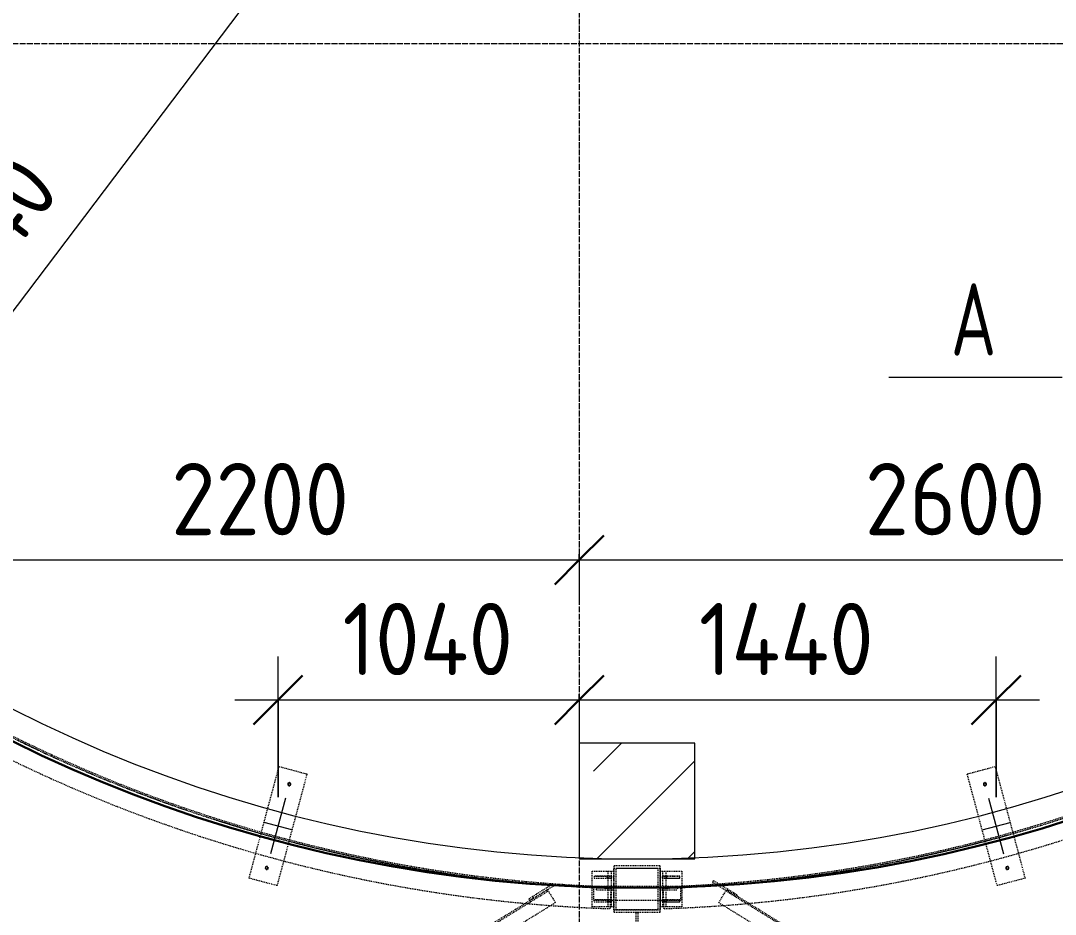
# Model space of a CAD drawing. Header units: millimetres. Extents: x 44859 to 70796, y 2088 to 13060.
# Drawn here: x 57076 to 60656, y 6498 to 9590 of the extents above; entities that cross this region are included whole.
import ezdxf

# ---------------------------------------------------------------- set-up
doc = ezdxf.new("R2010")
doc.units = ezdxf.units.MM
doc.linetypes.add('01 Штриховая _4 мм_', pattern=[6, 3.5, -2.5])
doc.linetypes.add('02 Штрихпунктирная _20 мм_', pattern=[25, 20, -2.5, 0, -2.5])
for name, color, linetype, lineweight in [('AA_Dim', 7, 'Continuous', 9), ('AA_Dim-100', 7, 'Continuous', 9), ('AA_Linii', 7, 'Continuous', 9), ('AA_Oformlenie', 7, 'Continuous', 9), ('AF_Balki', 7, 'Continuous', 20), ('Gen_Fragment', 7, 'Continuous', 9), ('KR_Colonna_KG', 7, 'Continuous', 18), ('KR_Detal', 7, 'Continuous', 18), ('Оси', 7, 'Continuous', 9)]:
    doc.layers.add(name, color=color, linetype=linetype, lineweight=lineweight)
doc.styles.add('ISOCPEUR_4', font='isocpeur.TTF', dxfattribs={"width": 0.9, "height": 250})
doc.styles.add('ISOCPEUR_5', font='isocpeur.TTF', dxfattribs={"width": 0.85, "height": 250})
doc.styles.add('ISOCPEUR_7', font='isocpeur.TTF', dxfattribs={"width": 0.7, "height": 250})
doc.dimstyles.new('05_Округл_5мм__прозр_', dxfattribs={"dimscale": 304.8, "dimtxt": 250.688742, "dimasz": 0.557743, "dimexe": 0.492126, "dimexo": 0.328084, "dimgap": 0.032808, "dimtad": 1, "dimdec": 0, "dimrnd": 5, "dimdsep": 46, "dimtxsty": 'ISOCPEUR_4', "dimblk1": 'OBLIQUE', "dimblk2": 'OBLIQUE', "dimsah": 1, "dimcen": 0.09, "dimdle": 0.492126, "dimazin": 0, "dimtfac": 1, "dimtdec": 4, "dimtix": 1, "dimtmove": 0, "dimatfit": 3, "dimfxl": 1, "dimtvp": 1, "dimtolj": 1, "dimtzin": 0, "dimlwd": 18, "dimlwe": 18, "dimarcsym": 2})
doc.dimstyles.new('Стрелка__округл_5_мм_', dxfattribs={"dimscale": 304.8, "dimtxt": 250.688742, "dimasz": 0.82021, "dimexe": 0.787402, "dimexo": 0, "dimgap": 0.131234, "dimtad": 1, "dimjust": 3, "dimdec": 0, "dimrnd": 5, "dimdsep": 46, "dimtxsty": 'ISOCPEUR_5', "dimblk1": 'OPEN30', "dimblk2": 'OPEN30', "dimsah": 1, "dimcen": 0.09, "dimazin": 0, "dimtfac": 1, "dimtdec": 4, "dimtix": 1, "dimtmove": 0, "dimatfit": 2, "dimfxl": 1, "dimtvp": 1, "dimtolj": 1, "dimtzin": 0, "dimarcsym": 2})

# ---------------------------------------------------------------- blocks, each defined once
blk = doc.blocks.new('252_Уголок равнополочный _НесКаркас_Балка_ - L 75x8-4030798-Схема расположения плиты покрытия входной группы')
at = {"layer": 'AF_Balki', "linetype": '01 Штриховая _4 мм_', "lineweight": 18}
for p, q in [((40855.1, 6647.8), (40930.1, 6647.8)), ((40855.1, 6647.8), (40855.1, 6523.8)), ((40863.1, 6647.8), (40863.1, 6523.8)), ((40875.6, 6523.8), (40875.6, 6647.8)), ((40930.1, 6647.8), (40930.1, 6523.8)), ((40930.1, 6523.8), (40855.1, 6523.8))]:
    blk.add_line(p, q, dxfattribs=at)
blk = doc.blocks.new('354_Прокат Лист _НесКаркас_РабПлоск_ - 354_Прокат Лист _НесКаркас_РабПлоск_-3860558-Схема расположения плиты покрытия входной группы')
at = {"layer": 'AF_Balki', "linetype": '01 Штриховая _4 мм_', "lineweight": 18}
for p, q in [((40863.1, 6541.3), (40863.1, 6548.3)), ((40863.1, 6548.3), (40878.1, 6548.3)), ((40923.1, 6548.3), (40863.1, 6548.3)), ((40878.1, 6541.3), (40863.1, 6541.3)), ((40863.1, 6541.3), (40923.1, 6541.3)), ((40878.1, 6548.3), (40923.1, 6548.3)), ((40878.1, 6548.3), (40878.1, 6541.3)), ((40878.1, 6541.3), (40923.1, 6541.3)), ((40923.1, 6541.3), (40923.1, 6548.3))]:
    blk.add_line(p, q, dxfattribs=at)
blk = doc.blocks.new('354_Прокат Лист _НесКаркас_РабПлоск_ - 354_Прокат Лист _НесКаркас_РабПлоск_-3860851-Схема расположения плиты покрытия входной группы')
at = {"layer": 'AF_Balki', "linetype": '01 Штриховая _4 мм_', "lineweight": 18}
for p, q in [((40855.1, 6582.4), (40855.1, 6589.4)), ((40855.1, 6589.4), (40915.1, 6589.4)), ((40915.1, 6589.4), (40915.1, 6582.4)), ((40855.1, 6582.4), (40915.1, 6582.4))]:
    blk.add_line(p, q, dxfattribs=at)
blk = doc.blocks.new('354_Прокат Лист _НесКаркас_РабПлоск_ - 354_Прокат Лист _НесКаркас_РабПлоск_-3861185-Схема расположения плиты покрытия входной группы')
at = {"layer": 'AF_Balki', "linetype": '01 Штриховая _4 мм_', "lineweight": 18}
for p, q in [((-30, -72.5), (-30, 72.5)), ((-30, 72.5), (130, 72.5)), ((130, 72.5), (130, -72.5)), ((130, -72.5), (-30, -72.5))]:
    blk.add_line(p, q, dxfattribs=at)
blk = doc.blocks.new('354_Прокат Лист _НесКаркас_РабПлоск_ - 354_Прокат Лист _НесКаркас_РабПлоск_-3861513-Схема расположения плиты покрытия входной группы')
at = {"layer": 'AF_Balki', "linetype": '01 Штриховая _4 мм_', "lineweight": 18}
for p, q in [((-100, -25), (-100, 25)), ((-100, 25), (200, 25)), ((200, 25), (200, -25)), ((200, -25), (-100, -25))]:
    blk.add_line(p, q, dxfattribs=at)
blk = doc.blocks.new('252_Уголок равнополочный _НесКаркас_Балка_ - L 75x8-4030799-Схема расположения плиты покрытия входной группы')
at = {"layer": 'AF_Balki', "linetype": '01 Штриховая _4 мм_', "lineweight": 18}
for p, q in [((40620.1, 6647.8), (40695.1, 6647.8)), ((40620.1, 6523.8), (40620.1, 6647.8)), ((40674.6, 6523.8), (40674.6, 6647.8)), ((40687.1, 6523.8), (40687.1, 6647.8)), ((40695.1, 6523.8), (40695.1, 6647.8)), ((40695.1, 6523.8), (40620.1, 6523.8))]:
    blk.add_line(p, q, dxfattribs=at)
blk = doc.blocks.new('354_Прокат Лист _НесКаркас_РабПлоск_ - 354_Прокат Лист _НесКаркас_РабПлоск_-3861661-Схема расположения плиты покрытия входной группы')
at = {"layer": 'AF_Balki', "linetype": '01 Штриховая _4 мм_', "lineweight": 18}
for p, q in [((40687.1, 6548.3), (40627.1, 6548.3)), ((40627.1, 6548.3), (40627.1, 6541.3)), ((40627.1, 6548.3), (40672.1, 6548.3)), ((40627.1, 6541.3), (40672.1, 6541.3)), ((40627.1, 6541.3), (40687.1, 6541.3)), ((40672.1, 6548.3), (40687.1, 6548.3)), ((40672.1, 6541.3), (40672.1, 6548.3)), ((40687.1, 6541.3), (40672.1, 6541.3)), ((40687.1, 6548.3), (40687.1, 6541.3))]:
    blk.add_line(p, q, dxfattribs=at)
blk = doc.blocks.new('354_Прокат Лист _НесКаркас_РабПлоск_ - 354_Прокат Лист _НесКаркас_РабПлоск_-3863172-Схема расположения плиты покрытия входной группы')
at = {"layer": 'AF_Balki', "linetype": '01 Штриховая _4 мм_', "lineweight": 18}
for p, q in [((40635.1, 6582.4), (40635.1, 6589.4)), ((40635.1, 6589.4), (40695.1, 6589.4)), ((40695.1, 6589.4), (40695.1, 6582.4)), ((40635.1, 6582.4), (40695.1, 6582.4))]:
    blk.add_line(p, q, dxfattribs=at)
blk = doc.blocks.new('354_Прокат Лист _НесКаркас_РабПлоск_ - 354_Прокат Лист _НесКаркас_РабПлоск_-3863452-Схема расположения плиты покрытия входной группы')
at = {"layer": 'AF_Balki', "linetype": '01 Штриховая _4 мм_', "lineweight": 18}
for p, q in [((40771.6, 6505.8), (40778.6, 6505.8)), ((40771.6, 6445.8), (40771.6, 6505.8)), ((40778.6, 6445.8), (40778.6, 6505.8)), ((40778.6, 6445.8), (40771.6, 6445.8))]:
    blk.add_line(p, q, dxfattribs=at)
blk = doc.blocks.new('252_Швеллер полки параллельные _НесКаркас_Балка_ - 12П-4037929-Схема расположения плиты покрытия входной группы')
at = {"layer": 'AF_Balki', "linetype": '01 Штриховая _4 мм_', "lineweight": 18}
for p, q in [((-1230.1, -36.6), (-1230.1, 15.4)), ((1276.1, 15.4), (-1230.1, 15.4)), ((1276.1, 10.6), (-1230.1, 10.6)), ((1276.1, 15.4), (1276.1, -36.6)), ((-1230.1, -36.6), (1276.1, -36.6))]:
    blk.add_line(p, q, dxfattribs=at)
blk = doc.blocks.new('252_Швеллер полки параллельные _НесКаркас_Балка_ - 20П-4066188-Схема расположения плиты покрытия входной группы')
at = {"layer": 'AF_Balki', "linetype": '01 Штриховая _4 мм_', "lineweight": 18}
for radius in [6603.8, 6674.6, 6679.8]:
    blk.add_arc((0, 6659.1), radius, 270.09934, 312.51267, dxfattribs=at)
blk = doc.blocks.new('252_Швеллер полки параллельные _НесКаркас_Балка_ - 20П-4066190-Схема расположения плиты покрытия входной группы')
at = {"layer": 'AF_Balki', "linetype": '01 Штриховая _4 мм_', "lineweight": 18}
for radius in [6679.8, 6674.6, 6603.8]:
    blk.add_arc((0, -6659.1), radius, 47.46343, 89.90063, dxfattribs=at)
blk = doc.blocks.new('252_Швеллер полки параллельные _НесКаркас_Балка_ - 12П-4037934-Схема расположения плиты покрытия входной группы')
at = {"layer": 'AF_Balki', "linetype": '01 Штриховая _4 мм_', "lineweight": 18}
for p, q in [((-1230.1, -15.4), (-1230.1, 36.6)), ((1276.1, 36.6), (-1230.1, 36.6)), ((1276.1, 36.6), (1276.1, -15.4)), ((1276.1, -10.6), (-1230.1, -10.6)), ((-1230.1, -15.4), (1276.1, -15.4))]:
    blk.add_line(p, q, dxfattribs=at)
blk = doc.blocks.new('354_Прокат Лист _НесКаркас_РабПлоск_ - 354_Прокат Лист _НесКаркас_РабПлоск_-3872593-Схема расположения плиты покрытия входной группы')
at = {"layer": 'AF_Balki', "linetype": '01 Штриховая _4 мм_', "lineweight": 18}
for p, q in [((46765.1, 8691.6), (46771.2, 8695.1)), ((46765.1, 8691.6), (46805.5, 8622.5)), ((46771.2, 8695.1), (46811.6, 8626.1)), ((46805.5, 8622.5), (46811.6, 8626.1)), ((46813.1, 8609.6), (46805.5, 8622.5)), ((46811.6, 8626.1), (46819.1, 8613.1)), ((46819.1, 8613.1), (46813.1, 8609.6))]:
    blk.add_line(p, q, dxfattribs=at)
blk = doc.blocks.new('252_Швеллер полки параллельные _НесКаркас_Балка_ - 20П-4066185-Схема расположения плиты покрытия входной группы')
at = {"layer": 'AF_Balki', "linetype": '01 Штриховая _4 мм_', "lineweight": 18}
for p, q in [((3319.4, 1267.5), (3369.4, 1210.3)), ((92.2, -54.5), (90.8, 21.5))]:
    blk.add_line(p, q, dxfattribs=at)
for radius, start, end in [(5042, 271.0323, 311.1744), (5047.2, 271.0323, 311.1744), (5047.2, 308.0586, 311.0393), (5118, 271.0323, 311.1744), (5047.2, 307.0779, 308.0341), (5047.2, 304.9237, 306.9878), (5047.2, 303.7466, 304.8937), (5047.2, 301.7725, 303.6926), (5047.2, 300.5439, 301.7339), (5047.2, 298.5852, 300.5053), (5047.2, 297.3841, 298.5312), (5047.2, 295.29, 297.3541), (5047.2, 294.2437, 295.1999), (5047.2, 291.2384, 294.2191), (5047.2, 287.9876, 290.9683), (5047.2, 287.0068, 287.963), (5047.2, 284.8527, 286.9168), (5047.2, 283.6755, 284.8227), (5047.2, 281.7014, 283.6215), (5047.2, 280.4729, 281.6628), (5047.2, 278.5142, 280.4343), (5047.2, 275.2189, 277.283), (5047.2, 277.313, 278.4602), (5047.2, 271.1674, 274.1481), (5047.2, 274.1727, 275.1289)]:
    blk.add_arc((0, 5062.7), radius, start, end, dxfattribs=at)
blk = doc.blocks.new('252_Швеллер полки параллельные _НесКаркас_Балка_ - 20П-4066192-Схема расположения плиты покрытия входной группы')
at = {"layer": 'AF_Balki', "linetype": '01 Штриховая _4 мм_', "lineweight": 18}
for p, q in [((90.8, -21.5), (92.2, 54.5)), ((3371, -1211.7), (3321, -1268.9))]:
    blk.add_line(p, q, dxfattribs=at)
for radius, start, end in [(5118, 48.8018, 88.9676), (5042, 48.8018, 88.9676), (5047.2, 48.8018, 88.9676), (5047.2, 85.85, 88.8326), (5047.2, 84.8686, 85.8254), (5047.2, 82.7132, 84.7786), (5047.2, 81.5354, 82.6832), (5047.2, 79.5601, 81.4814), (5047.2, 78.3308, 79.5215), (5047.2, 76.3709, 78.2922), (5047.2, 75.1691, 76.317), (5047.2, 73.0737, 75.1391), (5047.2, 72.0269, 72.9837), (5047.2, 69.0197, 72.0023), (5047.2, 65.7671, 68.7497), (5047.2, 64.7857, 65.7425), (5047.2, 62.6303, 64.6957), (5047.2, 61.4524, 62.6003), (5047.2, 59.4772, 61.3985), (5047.2, 58.2479, 59.4386), (5047.2, 56.288, 58.2093), (5047.2, 55.0862, 56.234), (5047.2, 52.9908, 55.0562), (5047.2, 51.944, 52.9008), (5047.2, 48.9368, 51.9194)]:
    blk.add_arc((0, -5062.7), radius, start, end, dxfattribs=at)
blk = doc.blocks.new('354_Прокат Лист _НесКаркас_РабПлоск_ - 354_Прокат Лист _НесКаркас_РабПлоск_-4124492-Схема расположения плиты покрытия входной группы')
at = {"layer": 'AF_Balki', "linetype": '01 Штриховая _4 мм_', "lineweight": 18}
for p, q in [((0, -200), (0, 200)), ((0, 200), (100, 200)), ((100, 200), (100, -200)), ((100, -200), (0, -200))]:
    blk.add_line(p, q, dxfattribs=at)
blk = doc.blocks.new('354_Анкер клиновой _СоедНесК_РабПлоск_ - M8x75_20-4124647-Схема расположения плиты покрытия входной группы')
at = {"layer": 'KR_Detal', "linetype": '01 Штриховая _4 мм_'}
for radius, start, end in [(5.4, 360, 180), (5.4, 164.424, 167.8671), (5.4, 147.3595, 152.6489), (4.2, 0, 180), (4, 360, 180), (5.4, 132.09, 135), (4, 148.8275, 151.1765), (5.4, 104.4193, 107.8938), (5.4, 87.3578, 92.6472), (4, 88.8315, 91.1805), (5.4, 72.094, 75.5872), (4, 28.8355, 31.1845), (5.4, 45, 47.8979), (5.4, 27.3561, 32.6455), (5.4, 12.0981, 15.5851), (5.4, 180, 360), (5.4, 192.1329, 195.576), (5.4, 207.3511, 212.6405), (4.2, 180, 0), (4, 180, 360), (5.4, 225, 227.91), (4, 208.8235, 211.1725), (5.4, 252.1062, 255.5807), (5.4, 267.3528, 272.6422), (4, 268.8195, 271.1685), (5.4, 284.4128, 287.906), (4, 328.8155, 331.1645), (5.4, 312.1021, 315), (5.4, 327.3545, 332.6439), (5.4, 344.4149, 347.9019)]:
    blk.add_arc((0, 0), radius, start, end, dxfattribs=at)
blk = doc.blocks.new('354_Прокат Лист _НесКаркас_РабПлоск_ - 354_Прокат Лист _НесКаркас_РабПлоск_-4125171-Схема расположения плиты покрытия входной группы')
at = {"layer": 'AF_Balki', "linetype": '01 Штриховая _4 мм_', "lineweight": 18}
for p, q in [((0, -200), (0, 200)), ((0, 200), (100, 200)), ((100, 200), (100, -200)), ((100, -200), (0, -200))]:
    blk.add_line(p, q, dxfattribs=at)
blk = doc.blocks.new('354_Анкер клиновой _СоедНесК_РабПлоск_ - M8x75_20-4125172-Схема расположения плиты покрытия входной группы')
at = {"layer": 'KR_Detal', "linetype": '01 Штриховая _4 мм_'}
for radius, start, end in [(5.4, 0, 180), (5.4, 180, 360), (5.4, 164.424, 167.8671), (5.4, 147.3595, 152.6489), (4.2, 0, 180), (4.2, 180, 0), (4, 0, 180), (4, 180, 360), (5.4, 132.09, 135), (4, 148.8275, 151.1765), (5.4, 104.4193, 107.8938), (5.4, 87.3578, 92.6472), (4, 88.8315, 91.1805), (5.4, 72.094, 75.5872), (4, 28.8355, 31.1845), (5.4, 45, 47.8979), (5.4, 27.3561, 32.6455), (5.4, 12.0981, 15.5851), (5.4, 192.1329, 195.576), (5.4, 207.3511, 212.6405), (5.4, 225, 227.91), (4, 208.8235, 211.1725), (5.4, 252.1062, 255.5807), (5.4, 267.3528, 272.6422), (4, 268.8195, 271.1685), (5.4, 284.4128, 287.906), (4, 328.8155, 331.1645), (5.4, 312.1021, 315), (5.4, 327.3545, 332.6439), (5.4, 344.4149, 347.9019)]:
    blk.add_arc((0, 0), radius, start, end, dxfattribs=at)
blk = doc.blocks.new('DIMBLOCK26-Схема расположения плиты покрытия входной группы')
at = {"layer": 'AA_Dim-100'}
for p, q in [((59195.5, 11370.6), (59222.1, 11509.4)), ((59208.8, 11440), (55195.4, 8716.9)), ((59139.4, 11453.3), (59278.3, 11426.7))]:
    blk.add_line(p, q, dxfattribs=at)
at = {"layer": 'AA_Dim-100', "lineweight": 40}
for q in [(55364.7, 8912.7), (55439.9, 8801.8)]:
    blk.add_line((55195.4, 8716.9), q, dxfattribs=at)
at = {"layer": 'AA_Dim-100'}
blk.add_arc((59208.8, 11440), 4850, 211.3224, 216.9929, dxfattribs=at)
at = {"layer": 'AA_Dim-100', "color": 0, "insert": (56668, 10157.9), "char_height": 250, "width": 953.563, "attachment_point": 1, "rotation": 34.1576, "line_spacing_factor": 1.135194, "style": 'ISOCPEUR_5'}
blk.add_mtext('R4850', dxfattribs=at)
blk = doc.blocks.new('_Open30')
at = {"color": 0, "linetype": 'ByBlock', "lineweight": -2}
for p, q in [((-1, 0.268), (0, 0)), ((0, 0), (-1, -0.268)), ((0, 0), (-1, 0))]:
    blk.add_line(p, q, dxfattribs=at)
blk = doc.blocks.new('DIMBLOCK27-Схема расположения плиты покрытия входной группы')
at = {"layer": 'AA_Dim-100'}
for p, q in [((59218.5, 11370), (59199.1, 11510)), ((59208.8, 11440), (54961, 5826.9)), ((59138.8, 11430.3), (59278.8, 11449.7))]:
    blk.add_line(p, q, dxfattribs=at)
at = {"layer": 'AA_Dim-100', "lineweight": 40}
for q in [(55058.4, 6066.7), (55165.3, 5985.9)]:
    blk.add_line((54961, 5826.9), q, dxfattribs=at)
at = {"layer": 'AA_Dim-100'}
blk.add_arc((59208.8, 11440), 7039.2, 230.92914, 234.83611, dxfattribs=at)
at = {"layer": 'AA_Dim-100', "color": 0, "insert": (56553.5, 8537.3), "char_height": 250, "width": 953.563, "attachment_point": 1, "rotation": 52.8826, "line_spacing_factor": 1.135194, "style": 'ISOCPEUR_5'}
blk.add_mtext('R7040', dxfattribs=at)
blk = doc.blocks.new('План несущих конструкций - Номер узла 6мм-393529-Схема расположения плиты покрытия входной группы')
at = {"layer": 'Gen_Fragment'}
blk.add_line((-2.954, 0), (3.046, 0), dxfattribs=at)
blk = doc.blocks.new('DIMBLOCK32-Схема расположения плиты покрытия входной группы')
at = {"layer": 'AA_Dim-100', "lineweight": 18}
for p, q in [((57966.5, 6903.6), (57966.5, 7390.1)), ((57816.5, 7240.1), (59008.8, 7240.1)), ((57966.5, 7240.1), (57966.5, 6903.6)), ((59008.8, 7260.3), (59008.8, 7090.1)), ((59008.8, 7240.1), (59008.8, 7260.3))]:
    blk.add_line(p, q, dxfattribs=at)
at = {"layer": 'AA_Dim-100', "lineweight": 30}
for p, q in [((57966.5, 7240.1), (58051.5, 7325.1)), ((59008.8, 7240.1), (59093.8, 7325.1)), ((57966.5, 7240.1), (57881.5, 7155.1)), ((59008.8, 7240.1), (58923.8, 7155.1))]:
    blk.add_line(p, q, dxfattribs=at)
at = {"layer": 'AA_Dim-100', "color": 0, "lineweight": 18, "insert": (58189.7, 7575.7), "char_height": 250, "width": 715.172, "attachment_point": 1, "line_spacing_factor": 1.135194, "style": 'ISOCPEUR_4'}
blk.add_mtext('1040', dxfattribs=at)
blk = doc.blocks.new('_Oblique')
at = {"color": 0, "linetype": 'ByBlock', "lineweight": -2}
blk.add_line((-0.5, -0.5), (0.5, 0.5), dxfattribs=at)
blk = doc.blocks.new('DIMBLOCK33-Схема расположения плиты покрытия входной группы')
at = {"layer": 'AA_Dim-100', "lineweight": 18}
for p, q in [((60451.1, 6903.6), (60451.1, 7390.1)), ((59008.8, 7260.3), (59008.8, 7090.1)), ((59008.8, 7240.1), (59008.8, 7260.3)), ((59008.8, 7240.1), (60601.1, 7240.1)), ((60451.1, 7240.1), (60451.1, 6903.6))]:
    blk.add_line(p, q, dxfattribs=at)
at = {"layer": 'AA_Dim-100', "lineweight": 30}
for p, q in [((59008.8, 7240.1), (59093.8, 7325.1)), ((60451.1, 7240.1), (60536.1, 7325.1)), ((59008.8, 7240.1), (58923.8, 7155.1)), ((60451.1, 7240.1), (60366.1, 7155.1))]:
    blk.add_line(p, q, dxfattribs=at)
at = {"layer": 'AA_Dim-100', "color": 0, "lineweight": 18, "insert": (59422.5, 7575.7), "char_height": 250, "width": 737.876, "attachment_point": 1, "line_spacing_factor": 1.135194, "style": 'ISOCPEUR_4'}
blk.add_mtext('1440', dxfattribs=at)
blk = doc.blocks.new('DIMBLOCK34-Схема расположения плиты покрытия входной группы')
at = {"layer": 'AA_Dim-100', "lineweight": 18}
for p, q in [((56808.8, 7383.1), (56808.8, 7874.2)), ((59008.8, 7744.4), (59008.8, 7574.2)), ((59008.8, 7724.2), (59008.8, 7744.4)), ((56658.8, 7724.2), (59008.8, 7724.2)), ((56808.8, 7724.2), (56808.8, 7383.1))]:
    blk.add_line(p, q, dxfattribs=at)
at = {"layer": 'AA_Dim-100', "lineweight": 30}
for p, q in [((56808.8, 7724.2), (56893.8, 7809.2)), ((59008.8, 7724.2), (59093.8, 7809.2)), ((56808.8, 7724.2), (56723.8, 7639.2)), ((59008.8, 7724.2), (58923.8, 7639.2))]:
    blk.add_line(p, q, dxfattribs=at)
at = {"layer": 'AA_Dim-100', "color": 0, "lineweight": 18, "insert": (57596.6, 8059.9), "char_height": 250, "width": 749.228, "attachment_point": 1, "line_spacing_factor": 1.135194, "style": 'ISOCPEUR_4'}
blk.add_mtext('2200', dxfattribs=at)
blk = doc.blocks.new('DIMBLOCK35-Схема расположения плиты покрытия входной группы')
at = {"layer": 'AA_Dim-100', "lineweight": 18}
for p, q in [((61608.8, 7383.1), (61608.8, 7874.2)), ((59008.8, 7744.4), (59008.8, 7574.2)), ((59008.8, 7724.2), (59008.8, 7744.4)), ((59008.8, 7724.2), (61758.8, 7724.2)), ((61608.8, 7724.2), (61608.8, 7383.1))]:
    blk.add_line(p, q, dxfattribs=at)
at = {"layer": 'AA_Dim-100', "lineweight": 30}
for p, q in [((59008.8, 7724.2), (59093.8, 7809.2)), ((61608.8, 7724.2), (61693.8, 7809.2)), ((59008.8, 7724.2), (58923.8, 7639.2)), ((61608.8, 7724.2), (61523.8, 7639.2))]:
    blk.add_line(p, q, dxfattribs=at)
at = {"layer": 'AA_Dim-100', "color": 0, "lineweight": 18, "insert": (59996.6, 8059.9), "char_height": 250, "width": 749.228, "attachment_point": 1, "line_spacing_factor": 1.135194, "style": 'ISOCPEUR_4'}
blk.add_mtext('2600', dxfattribs=at)

msp = doc.modelspace()

# ---------------------------------------------------------------- hatches: boundary and pattern name
at = {"layer": 'AA_Oformlenie'}
h = msp.add_hatch(dxfattribs=at)
h.set_pattern_fill('FP_2', color=250, style=0, pattern_type=2)
h.set_pattern_definition([(45, (18433.74, 0), (-314.309, 314.309), []), (45, (18748.05, 0), (-314.309, 314.309), [555.625, -111.125, 3.353, -107.772])])
h.paths.add_polyline_path([(59408.8034, 6690), (59408.8034, 7090), (59008.8034, 7090), (59008.8034, 6690)])
h.paths.add_polyline_path([(56048.6235, 7879.6069), (56330.9265, 8171.9402), (56043.1905, 8449.8035), (55765.7377, 8162.4927)])
h.paths.add_polyline_path([(62364.5817, 7884.2043), (62652.3176, 8162.0676), (62374.4543, 8449.8035), (62086.7184, 8171.9402)])

# ---------------------------------------------------------------- linework, layer by layer
at = {"layer": 'AA_Linii', "lineweight": 18}
for p, q in [((59408.8034, 7090), (59008.8034, 7090)), ((59008.8034, 7090), (59008.8034, 6690)), ((59408.8034, 6690), (59408.8034, 7090)), ((57992.3622, 6900.1429), (57940.5984, 6706.9577)), ((60425.2573, 6900.1429), (60477.0211, 6706.9577)), ((58014.7766, 6790.6094), (57918.1841, 6816.4913)), ((60402.8429, 6790.6094), (60499.4355, 6816.4913)), ((59008.8034, 6690), (59408.8034, 6690))]:
    msp.add_line(p, q, dxfattribs=at)
at = {"layer": 'AA_Linii'}
for p, q in [((59408.8034, 7090), (59008.8034, 7090)), ((59008.8034, 7090), (59008.8034, 6690)), ((59408.8034, 6690), (59408.8034, 7090)), ((59008.8034, 6690), (59408.8034, 6690))]:
    msp.add_line(p, q, dxfattribs=at)
at = {"layer": 'AA_Linii', "lineweight": 18}
msp.add_arc((59208.8034, 11440), 4750.0071, 180, 0, dxfattribs=at)
at = {"layer": 'AA_Linii', "lineweight": 30}
for centre, radius, start, end in [((59208.8073, 11440), 7039.2095, 181.46527314, 269.9323799), ((59208.8073, 11440), 4850.0071, 182.1269266, 269.9018574), ((59208.8034, 11440), 7039.2095, 269.93241115, 358.53472686), ((59208.8034, 11440), 4850.0071, 269.9019028, 357.8730734)]:
    msp.add_arc(centre, radius, start, end, dxfattribs=at)
at = {"layer": 'KR_Colonna_KG', "linetype": '01 Штриховая _4 мм_'}
for p, q in [((59128.8034, 6665.7905), (59128.8034, 6505.7905)), ((59288.8034, 6665.7905), (59128.8034, 6665.7905)), ((59288.8034, 6505.7905), (59288.8034, 6665.7905)), ((59136.8034, 6513.7905), (59136.8034, 6657.7905)), ((59136.8034, 6657.7905), (59280.8034, 6657.7905)), ((59280.8034, 6657.7905), (59280.8034, 6513.7905)), ((59128.8034, 6505.7905), (59288.8034, 6505.7905)), ((59280.8034, 6513.7905), (59136.8034, 6513.7905))]:
    msp.add_line(p, q, dxfattribs=at)
at = {"layer": 'Оси', "linetype": '02 Штрихпунктирная _20 мм_'}
for p, q in [((59008.8034, 12181.8629), (59008.8034, 3405.5937)), ((67458.9685, 9510), (49139.1194, 9510))]:
    msp.add_line(p, q, dxfattribs=at)

# ---------------------------------------------------------------- block references
at = {"layer": 'AF_Balki', "linetype": '01 Штриховая _4 мм_', "lineweight": 18}
for name, p, rotation in [('252_Швеллер полки параллельные _НесКаркас_Балка_ - 20П-4066192-Схема расположения плиты покрытия входной группы', (59208.5758, 6570.7923), 179.1159677162217), ('252_Швеллер полки параллельные _НесКаркас_Балка_ - 20П-4066185-Схема расположения плиты покрытия входной группы', (59209.0348, 6570.7923), 0.8840322837783369), ('354_Прокат Лист _НесКаркас_РабПлоск_ - 354_Прокат Лист _НесКаркас_РабПлоск_-4125171-Схема расположения плиты покрытия входной группы', (58014.7686, 6790.6087), 164.9999999999995), ('354_Прокат Лист _НесКаркас_РабПлоск_ - 354_Прокат Лист _НесКаркас_РабПлоск_-4124492-Схема расположения плиты покрытия входной группы', (60402.842, 6790.6087), 15.00000000000048), ('252_Швеллер полки параллельные _НесКаркас_Балка_ - 20П-4066190-Схема расположения плиты покрытия входной группы', (59129.3502, 4781.3414), 179.3163441774201), ('252_Швеллер полки параллельные _НесКаркас_Балка_ - 20П-4066188-Схема расположения плиты покрытия входной группы', (59288.2605, 4781.3414), 0.6836558225798554), ('354_Прокат Лист _НесКаркас_РабПлоск_ - 354_Прокат Лист _НесКаркас_РабПлоск_-3872593-Схема расположения плиты покрытия входной группы', (96754.1599, 36208.2503), 208.0213320086704), ('354_Прокат Лист _НесКаркас_РабПлоск_ - 354_Прокат Лист _НесКаркас_РабПлоск_-3872593-Схема расположения плиты покрытия входной группы', (49152.0225, 53154.7983), 271.3161037416784), ('252_Швеллер полки параллельные _НесКаркас_Балка_ - 12П-4037934-Схема расположения плиты покрытия входной группы', (57859.781, 5924.6796), 211.647385866504), ('252_Швеллер полки параллельные _НесКаркас_Балка_ - 12П-4037929-Схема расположения плиты покрытия входной группы', (60557.8297, 5924.6796), 328.352614133496)]:
    msp.add_blockref(name, p, dxfattribs=dict(at, rotation=rotation))
for name, p in [('252_Уголок равнополочный _НесКаркас_Балка_ - L 75x8-4030799-Схема расположения плиты покрытия входной группы', (18433.7418, 0)), ('354_Прокат Лист _НесКаркас_РабПлоск_ - 354_Прокат Лист _НесКаркас_РабПлоск_-3861661-Схема расположения плиты покрытия входной группы', (18433.7418, 82)), ('354_Прокат Лист _НесКаркас_РабПлоск_ - 354_Прокат Лист _НесКаркас_РабПлоск_-3861185-Схема расположения плиты покрытия входной группы', (59158.8034, 6585.2905)), ('252_Уголок равнополочный _НесКаркас_Балка_ - L 75x8-4030798-Схема расположения плиты покрытия входной группы', (18433.7418, 0)), ('354_Прокат Лист _НесКаркас_РабПлоск_ - 354_Прокат Лист _НесКаркас_РабПлоск_-3860558-Схема расположения плиты покрытия входной группы', (18433.7418, 82)), ('354_Прокат Лист _НесКаркас_РабПлоск_ - 354_Прокат Лист _НесКаркас_РабПлоск_-3861513-Схема расположения плиты покрытия входной группы', (59158.8034, 6570.9843)), ('354_Прокат Лист _НесКаркас_РабПлоск_ - 354_Прокат Лист _НесКаркас_РабПлоск_-3863172-Схема расположения плиты покрытия входной группы', (18433.7418, 0)), ('354_Прокат Лист _НесКаркас_РабПлоск_ - 354_Прокат Лист _НесКаркас_РабПлоск_-3860851-Схема расположения плиты покрытия входной группы', (18433.7418, 0)), ('354_Прокат Лист _НесКаркас_РабПлоск_ - 354_Прокат Лист _НесКаркас_РабПлоск_-3861661-Схема расположения плиты покрытия входной группы', (18433.7418, 0)), ('354_Прокат Лист _НесКаркас_РабПлоск_ - 354_Прокат Лист _НесКаркас_РабПлоск_-3860558-Схема расположения плиты покрытия входной группы', (18433.7418, 0)), ('354_Прокат Лист _НесКаркас_РабПлоск_ - 354_Прокат Лист _НесКаркас_РабПлоск_-3863452-Схема расположения плиты покрытия входной группы', (18433.7418, 0))]:
    msp.add_blockref(name, p, dxfattribs=at)
at = {"layer": 'Gen_Fragment', "xscale": 99.99999999999993, "yscale": 99.99999999999993, "zscale": 99.99999999999993}
msp.add_blockref('План несущих конструкций - Номер узла 6мм-393529-Схема расположения плиты покрытия входной группы', (60374.7638, 8356.6182), dxfattribs=at)
at = {"layer": 'KR_Detal', "linetype": '01 Штриховая _4 мм_', "rotation": 180}
for p in [(58005.2952, 6948.4385), (57927.6495, 6658.6607)]:
    msp.add_blockref('354_Анкер клиновой _СоедНесК_РабПлоск_ - M8x75_20-4125172-Схема расположения плиты покрытия входной группы', p, dxfattribs=at)
at = {"layer": 'KR_Detal', "linetype": '01 Штриховая _4 мм_'}
for p in [(60412.3155, 6948.4385), (60489.9612, 6658.6607)]:
    msp.add_blockref('354_Анкер клиновой _СоедНесК_РабПлоск_ - M8x75_20-4124647-Схема расположения плиты покрытия входной группы', p, dxfattribs=at)

# ---------------------------------------------------------------- texts
at = {"layer": 'Gen_Fragment', "insert": (60294.3396, 8681.7123), "char_height": 250, "width": 190.801625, "attachment_point": 1, "style": 'ISOCPEUR_7'}
msp.add_mtext('\\fISOCPEUR|b0|i0|c204|p34|;\\W.7;А', dxfattribs=at)

# ---------------------------------------------------------------- dimensions: what is measured, and where the dimension line sits
at = {"layer": 'AA_Dim'}
for mpoint, picture, middle in [((54960.9976, 5826.9275), 'DIMBLOCK27-Схема расположения плиты покрытия входной группы', (57028.7625, 8832.7081)), ((55195.445, 8716.8598), 'DIMBLOCK26-Схема расположения плиты покрытия входной группы', (57212.9204, 10285.1507))]:
    dim = msp.add_radius_dim(center=(59208.8073, 11440), mpoint=mpoint, dimstyle='Стрелка__округл_5_мм_', override={"dimpost": 'R<>'}, dxfattribs=at)
    dim.commit()
    dim.dimension.update_dxf_attribs({"geometry": picture, "text_midpoint": middle})
at = {"layer": 'AA_Dim', "lineweight": 18}
for base, p1, p2, override, picture, middle in [((59008.8034, 7724.1781), (56808.8102, 7283.072), (59008.8034, 7844.3862), {"dimpost": '<>', "dimfxl": 2270.472139}, 'DIMBLOCK34-Схема расположения плиты покрытия входной группы', (57908.8068, 7859.1781)), ((61608.8094, 7724.1781), (59008.8034, 7844.3862), (61608.8094, 7283.072), {"dimpost": '<>', "dimfxl": 2659.906881}, 'DIMBLOCK35-Схема расположения плиты покрытия входной группы', (60308.8064, 7859.1781)), ((59008.8034, 7240.0561), (57966.4803, 6803.5503), (59008.8034, 7360.2642), {"dimpost": '<>', "dimfxl": 1181.680051}, 'DIMBLOCK32-Схема расположения плиты покрытия входной группы', (58487.6419, 7375.0561)), ((60451.1392, 7240.0561), (59008.8034, 7360.2642), (60451.1392, 6803.5503), {"dimpost": '<>', "dimfxl": 1546.047538}, 'DIMBLOCK33-Схема расположения плиты покрытия входной группы', (59729.9713, 7375.0561))]:
    dim = msp.add_linear_dim(base=base, p1=p1, p2=p2, dimstyle='05_Округл_5мм__прозр_', override=override, dxfattribs=at)
    dim.commit()
    dim.dimension.update_dxf_attribs({"geometry": picture, "text_midpoint": middle})

doc.saveas('drawing.dxf')
